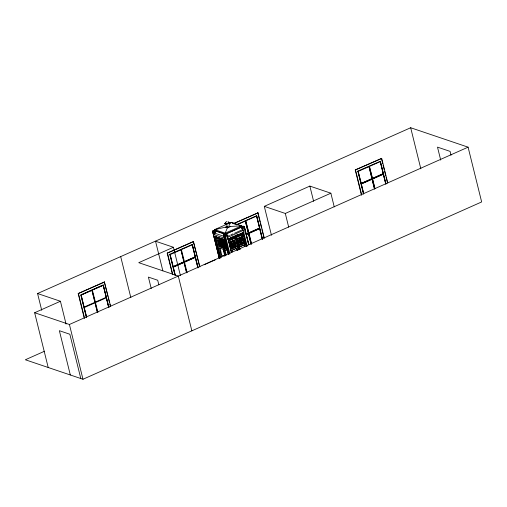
<?xml version="1.0" encoding="UTF-8"?>
<svg xmlns="http://www.w3.org/2000/svg" width="507" height="507" viewBox="0 0 507 507"><rect width="100%" height="100%" fill="white"/><g stroke="black" fill="none" stroke-linecap="round" stroke-linejoin="round"><path stroke-width="0.76" d="M225.792 222.649C222.896 224.398 228.499 224.316 229.164 222.769C226.585 221.027 230.039 222.237 228.999 223.105A2.288 0.773 -13.9 0 1 227.123 223.942L226.439 223.929M229.202 222.852L229.246 222.649A2.288 0.773 -13.9 0 0 228.049 222.243M225.824 222.636L224.855 223.745A2.288 0.773 -13.9 0 0 225.995 224.094L226.515 224.05M225.412 234.076L214.917 230.527L214.689 229.614L225.184 233.163L241.611 225.856L230.615 226.445L227.332 227.909L225.184 233.163L225.412 234.076L241.839 226.768L241.611 225.856L231.122 222.307L228.264 223.574M227.611 227.396L227.928 226.819M228.955 225.165L231.122 222.307M224.861 223.46L225.045 223.238A2.288 0.773 -13.9 0 1 225.381 222.998M226.42 223.904L227.592 227.611M229.17 222.75C228.074 224.417 224.766 223.91 224.848 223.333M224.094 235.92L223.98 234.399L225.571 233.74L226.686 234.025L227.028 235.394L226.686 234.025M226.768 234.145L226.844 235.654L227.345 235.419L227.668 236.908M244.044 226.49L243.791 226.616C245.179 231.027 243.284 223.257 244.254 227.751M215.716 230.444L213.922 231.236L212.807 230.951L213.143 232.32L213.935 232.586L215.849 231.946M241.072 226.857L242.859 226.078L243.975 226.356M242.663 228.72L244.634 227.751L248.741 244.539M226.065 221.844L226.921 221.565M244.494 227.954L248.658 244.78M41.707 310.265L37.569 293.528L410.676 127.739L468.094 147.163L481.65 201.944L82.971 379.261L25.35 359.767L44.483 351.256M271.454 235.261L264.299 206.355L309.853 186.088L330.862 193.199L334.252 206.894M180.372 275.415L173.407 247.264L138.753 262.677L178.299 276.055L191.855 330.837M217.002 229.291L214.689 229.614L226.122 224.531M212.807 230.951L213.143 232.32M214.81 230.058L212.858 230.926M219.252 258.38L212.883 232.339L219.322 258.348M214.689 229.614L225.241 227.199L227.206 226.325M233.702 223.435L258.038 212.839L264.299 238.138M172.519 274.604L167.209 253.139L193.376 241.503L199.923 266.897M233.993 223.536L258.038 212.839M167.209 253.139L193.668 241.598M213.935 232.586L213.656 231.192M212.813 232.364L214.131 232.707L215.627 232.143M361.497 195.252L355.236 169.953L381.695 158.412L387.766 182.945M48.203 367.499L34.647 312.724L60.422 301.259L66.068 324.081M355.236 169.953L381.695 158.412M84.257 318.104L78.186 293.572L104.353 281.93L110.716 306.564M78.186 293.572L104.645 282.031M237.01 224.443L256.719 215.678L262.55 239.234M169.528 254.356L192.343 244.437L197.983 267.233M236.718 224.912L245.363 221.065L248.341 233.093L246.18 234.057M245.749 220.837L256.624 216.058L259.603 228.087L248.798 232.89L245.749 220.837L248.798 232.89M170.111 254.609L180.993 249.824L183.965 261.859L173.16 266.663L170.111 254.609L173.16 266.663M192.254 244.818L181.373 249.596L184.421 261.656L195.227 256.846L192.254 244.818L195.227 256.846L184.421 261.656M357.562 171.176L380.37 161.251L386.011 184.047M358.138 171.423L369.02 166.645L371.999 178.673L361.193 183.477L358.138 171.423L361.193 183.477M369.4 166.416L380.282 161.632L383.26 173.667L372.449 178.47L369.4 166.416L372.449 178.47M81.095 295.042L91.97 290.257L94.948 302.286L84.067 307.071L81.095 295.042L91.97 290.257M92.356 290.029L103.232 285.251L106.21 297.279L95.405 302.083L92.356 290.029L103.232 285.251M223.809 239.424L215.583 236.807L225.057 240.007M215.792 236.712L216.476 238.1L225.298 241.085M216.476 238.1L220.691 239.285M242.549 226.661L225.26 234.348L214.246 230.622M224.417 237.358C222.472 234.05 225.729 237.916 226.876 235.666L226.54 234.297L224.886 234.963L223.98 234.399M241.047 226.927L242.213 227.294L243.791 226.616M228.391 254.444L223.91 236.059L228.454 254.419M224.176 236.04L223.891 234.646L224.176 236.04L225.19 236.332M241.459 228.378C243.575 228.682 241.478 228.682 242.561 230.305M227.288 235.375L227.732 236.877M244.57 227.713L248.804 244.513M225.114 236.427L227.206 235.616L231.369 252.448M219.848 243.126L218.859 242.948L218.384 240.122M227.339 236.414L229.481 235.463M230.913 234.83L233.055 233.873M234.481 233.239L241.624 230.064M218.181 240.21L219.17 240.388M221.033 239.64L225.076 255.503M220.83 243.455L219.842 243.284L219.366 240.451M221.388 239.76L225.602 240.945M219.163 240.546L220.152 240.717M221.812 243.791L220.824 243.613L220.349 240.787M220.146 240.876L221.134 241.053M230.317 237.827L234.557 235.945M235.97 235.318L238.087 234.373M264.299 206.355L285.308 213.46L330.862 193.199M220.608 246.206L219.62 246.034L219.144 243.202M243.087 232.89L228.258 239.488L243.087 232.89L243.278 233.651L228.448 240.248M224.759 244.786L223.771 244.615L223.295 241.782M218.942 243.29L219.93 243.468M221.591 246.541L220.602 246.364L220.127 243.537M223.093 241.877L224.081 242.048M228.251 240.179L243.278 233.651M225.742 245.122L224.753 244.944L224.278 242.118M219.924 243.626L220.913 243.797M222.573 246.871L221.584 246.694L221.109 243.867M228.245 240.876L235.578 237.77M238.974 249.736L235.932 237.453L243.075 234.278L246.199 246.446M224.075 242.207L225.064 242.384M228.442 240.945L243.271 234.348L243.081 233.588M226.521 245.546L225.735 245.28L225.26 242.447M220.906 243.956L221.895 244.133M246.11 234.031L248.341 233.093M248.722 232.871L259.603 228.087M173.09 266.638L183.965 261.859M219.303 246.402L222.738 247.714L221.039 240.869L217.896 239.805L219.594 246.649L222.738 247.714M246.231 234.538L248.468 233.6L251.073 244.127M251.453 243.905L248.848 233.378L259.654 228.568L262.334 239.12M361.117 183.452L371.999 178.673M372.379 178.445L383.26 173.667M175.264 275.415L173.217 267.145L184.022 262.341L186.513 272.139M187.153 272.684L184.478 262.138L195.284 257.328L197.958 267.88M246.307 234.564L248.468 233.6L250.997 244.101M248.848 233.378L259.73 228.594M173.217 267.145L184.092 262.366M195.353 257.353L184.478 262.138M230.026 242.131L231.388 241.63L232.067 244.368C230.178 246.51 228.872 241.25 231.388 241.63M231.566 241.452L232.928 240.945L233.6 243.683C231.712 245.825 230.412 240.572 232.928 240.945M233.1 240.768L234.462 240.261L235.14 242.999C233.252 245.147 231.953 239.887 234.462 240.261M237.72 238.715L239.082 238.208L239.76 240.945C237.872 243.087 236.566 237.834 239.082 238.208M239.26 238.03L240.616 237.523L241.294 240.267C239.405 242.409 238.106 237.149 240.616 237.523M240.793 237.346L242.156 236.839L242.834 239.583C240.945 241.725 239.64 236.465 242.156 236.839M224.531 247.695L225.526 247.872L224.531 247.695L224.062 244.862M363.665 193.737L361.244 183.959L372.049 179.155L374.54 188.953M374.92 188.724L372.506 178.952L383.311 174.148L385.802 183.946M361.244 183.959L372.119 179.18M372.506 178.952L383.381 174.174M86.615 317.35L84.194 307.578L95.075 302.793L97.49 312.572M97.946 312.369L95.455 302.571L106.337 297.786L108.752 307.559M223.853 244.957L224.848 245.128M226.509 248.202L225.514 248.024L225.045 245.198M224.835 245.287L225.83 245.464M226.027 245.527L226.496 248.36L227.491 248.531M224.195 255.946L221.679 255.097L220.19 248.157M230.704 244.875L232.067 244.368M232.244 244.19L233.6 243.683M233.778 243.506L235.14 242.999M238.398 241.452L239.76 240.945M239.938 240.768L241.294 240.267M241.471 240.084L242.834 239.583M227.447 249.469L224.214 248.062L227.567 249.032M230.786 245.217L232.149 244.71L232.827 247.448C230.939 249.596 229.639 244.336 232.149 244.71M232.326 244.532L233.689 244.025L234.367 246.77C232.479 248.912 231.173 243.652 233.689 244.025M233.866 243.848L235.223 243.341L235.901 246.085C234.012 248.227 232.713 242.967 235.223 243.341M238.48 241.795L239.843 241.288L240.521 244.032C238.632 246.174 237.333 240.914 239.843 241.288M240.02 241.11L241.383 240.61L242.061 243.347C240.172 245.489 238.867 240.229 241.383 240.61M241.56 240.426L242.916 239.925L243.594 242.663C241.706 244.805 240.407 239.545 242.916 239.925M224.303 248.405L227.649 249.374M219.987 248.246L223.333 249.222M226.217 255.236L225.108 249.818M231.465 247.955L232.827 247.448M233.005 247.27L234.367 246.77M234.545 246.586L235.901 246.085M239.158 244.532L240.521 244.032M240.698 243.848L242.061 243.347M242.232 243.164L243.594 242.663M236.427 246.332L231.376 248.474L231.591 248.861L236.509 246.675L236.294 246.288M244.12 242.91L239.07 245.058L239.285 245.445L244.203 243.252L243.987 242.866M236.382 246.63L234.684 239.786L229.766 241.972L231.458 248.817L236.509 246.675M244.07 243.208L242.378 236.363L237.46 238.55L239.152 245.401L244.203 243.252M232.098 251.897L231.724 250.376L236.642 248.183L237.339 250.509M239.982 249.235L239.418 246.953L244.336 244.761L244.843 246.326M231.724 250.376L236.775 248.227M239.418 246.953L244.469 244.805M34.647 312.724L69.415 324.486L468.094 147.163M204.201 264.755L215.709 259.635M231.496 222.459L232.998 222.7M242.657 228.632L242.587 227.18M240.077 226.071L241.611 225.856M242.245 228.746L242.625 230.273M213.929 232.694L214.309 234.221M224.962 236.414L229.246 254.039M380.282 161.632L383.184 173.641M369.02 166.645L371.923 178.648M245.363 221.065L248.272 233.074M232.174 223.188L235.901 224.436M229.215 225.976L230.615 226.445M225.241 227.199L227.332 227.909M214.569 232.485L214.233 231.116M225.602 236.205L225.26 234.836M225.526 236.332L229.918 253.944M223.898 236.281L215.646 233.493L213.498 234.449L223.993 237.998L224.443 239.83L213.948 236.275M217.015 237.587L225.032 240.299M215.982 237.472L225.45 240.679L225.266 239.919M225.957 242.53L222.814 241.465L224.506 248.316M225.057 242.536L225.843 242.802M224.214 248.062L227.358 249.127M224.899 249.913L228.042 250.971M173.407 247.264L155.535 241.218L162.874 270.89M180.993 249.824L183.895 261.834M106.21 297.279L103.162 285.226M106.337 297.786L108.682 307.54M94.948 302.286L91.9 290.232M95.075 302.793L97.42 312.546M84.067 307.071L81.164 295.068M84.194 307.578L86.684 317.376M37.569 293.528L60.422 301.259M212.839 232.314L219.214 257.341M451.027 155.199L450.083 151.384L437.497 147.125L440.71 160.104M410.676 127.739L420.842 168.818M381.403 158.317L382.728 163.685M383.108 165.219L384.249 169.813M384.629 171.347L385.764 175.948M386.144 177.482L387.475 182.85M383.311 174.148L385.732 183.921M372.575 178.977L374.996 188.75M372.049 179.155L374.47 188.927M361.314 183.984L363.734 193.763M357.847 171.271L363.494 194.067M355.527 170.054L361.599 194.587M309.853 186.088L313.624 201.304M285.308 213.46L288.692 227.155M257.746 212.737L260.021 221.939M260.402 223.473L261.542 228.074M261.923 229.608L263.057 234.202M263.437 235.736L264.008 238.037M256.555 216.033L259.533 228.061M259.654 228.568L262.258 239.095M248.924 233.397L251.529 243.924M242.809 228.67L243.233 230.21M243.569 231.724L247.207 246.275M242.308 228.619L241.972 227.25L242.251 228.644M243.195 232.574L246.598 246.339M243.03 232.174L246.535 246.37M242.523 233.746L243.284 236.807M243.658 238.334L244.799 242.929M242.644 234.538L243.214 236.839M244.159 240.66L244.729 242.954M244.336 244.761L244.716 246.282M242.023 236.794L242.701 239.538M242.79 239.881L243.468 242.619M240.926 237.39L241.605 240.128M241.687 240.47L242.365 243.208M240.489 237.479L241.167 240.223M241.25 240.565L241.928 243.303M239.386 238.075L240.065 240.812M240.153 241.155L240.831 243.892M238.949 238.163L239.627 240.901M239.71 241.243L240.388 243.987M237.853 238.759L238.531 241.497M238.613 241.839L239.291 244.577M239.551 246.998L240.115 249.279M236.066 237.498L239.063 249.621M235.508 237.745L238.512 249.869M235.381 237.701L238.379 249.824M236.642 248.183L237.213 250.464M234.329 240.217L235.007 242.954M235.096 243.303L235.774 246.041M233.233 240.812L233.911 243.55M233.993 243.892L234.671 246.63M232.795 240.901L233.474 243.639M233.556 243.981L234.234 246.725M231.693 241.497L232.371 244.235M232.46 244.577L233.138 247.315M231.255 241.585L231.933 244.323M232.022 244.666L232.694 247.403M230.159 242.175L230.837 244.919M230.919 245.261L231.598 247.999M231.857 250.42L232.231 251.941M228.112 238.41L231.522 252.175M228.042 238.436L231.452 252.207M224.683 234.918L224.969 236.313M226.604 245.889L227.282 248.626M225.133 240.407L228.391 253.424M224.861 242.473L225.539 245.211M225.621 245.553L226.299 248.291M223.879 242.143L224.557 244.881M224.639 245.223L225.317 247.961M221.698 239.627L225.634 255.534M221.489 239.716L225.431 255.623M221.344 239.507L225.279 255.414M223.131 249.311L224.823 256.155M220.932 241.142L221.61 243.88M221.692 244.222L222.37 246.96M222.446 247.46L222.529 247.803M219.949 240.812L220.627 243.55M220.71 243.892L221.388 246.63M218.967 240.476L219.645 243.214M219.727 243.556L220.406 246.301M216.597 237.2L221.534 257.157M214.493 232.612L214.917 234.158M215.437 236.439L220.786 257.873M213.865 232.719L214.246 234.253M193.376 241.503L199.638 266.796M195.284 257.328L197.888 267.854M184.022 262.341L186.627 272.867M173.286 267.17L175.333 275.44M169.82 254.457L174.896 274.971M167.5 253.24L172.811 274.705M158.843 284.814L157.715 280.244L148.405 277.095L151.225 288.508M120.679 256.561L130.844 297.647M104.353 281.93L107.959 296.5M108.34 298.034L109.474 302.635M109.854 304.162L110.425 306.462M108.967 307.667L103.327 284.871L80.803 294.89L86.444 317.68M78.477 293.667L84.549 318.2M69.415 324.486L82.971 379.261M80.803 378.526L69.846 334.246L59.37 330.703L70.327 374.984M228.911 226.223A1.496 0.507 -13.9 0 1 229.006 226.94A1.496 0.507 -13.9 0 1 226.94 227.421A1.496 0.507 -13.9 0 1 226.851 226.705M228.48 222.827A1.496 0.507 -13.9 0 1 228.448 222.972M228.099 223.283A1.496 0.507 -13.9 0 1 227.466 223.568M243.715 230.21L227.288 237.517L227.738 239.342L244.165 232.035L243.715 230.21M220.177 257.936L214.879 236.516L220.114 257.968"/></g></svg>
